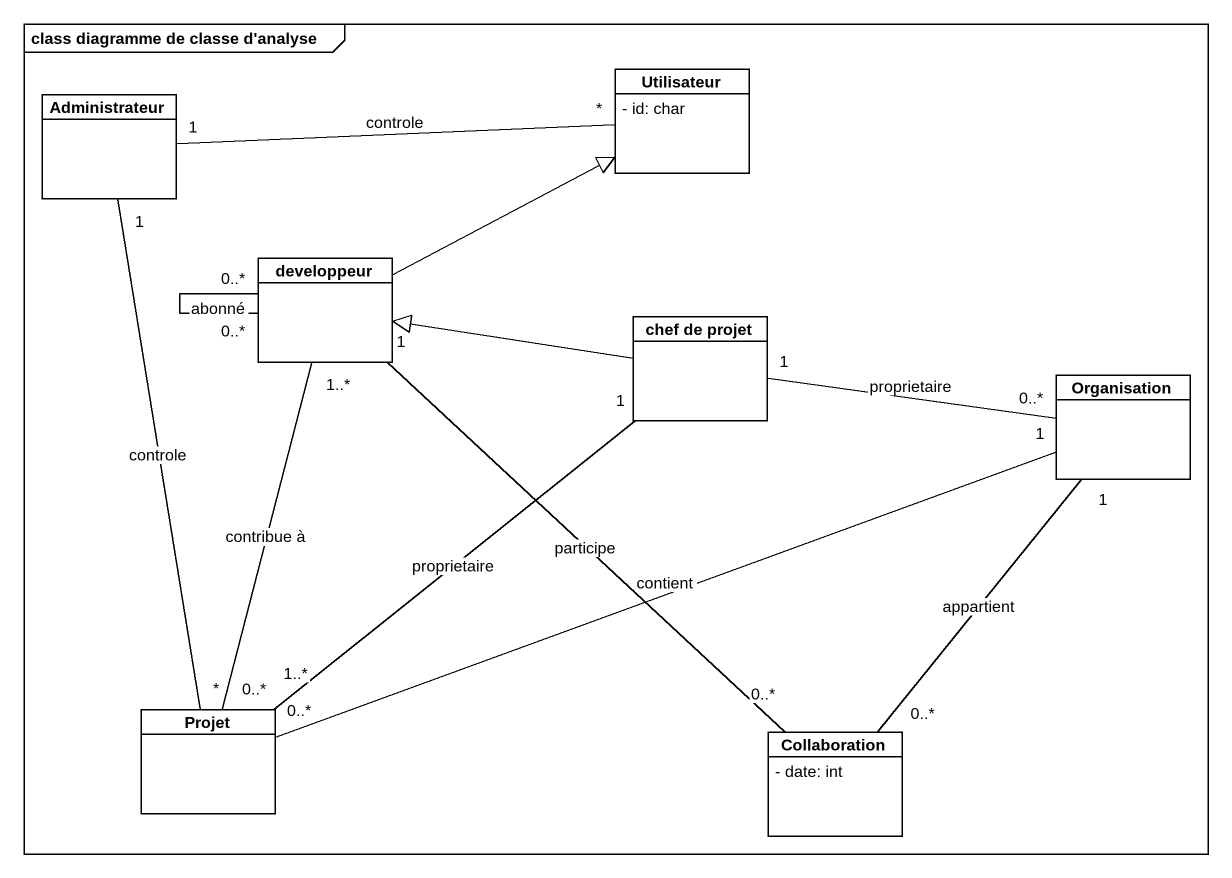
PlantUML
@startuml
mainframe class diagramme de classe d'analyse
hide circle
hide empty members
skinparam classAttributeIconSize 0
class Administrateur
class Utilisateur {
  - id: char
}
class developpeur
class "chef de projet" as chef_de_projet
class Organisation
class Projet
class Collaboration {
  - date: int
}
Administrateur "1" -right- "*" Utilisateur : controle
Administrateur "1" -- "*" Projet : controle
developpeur -right-|> Utilisateur
developpeur "0..*" -- "0..*" developpeur : abonné
developpeur "1..*" -- "0..*" Projet : contribue à
developpeur "1" -- "0..*" Collaboration : participe
chef_de_projet -left-|> developpeur
chef_de_projet "1" -right- "0..*" Organisation : proprietaire
chef_de_projet "1" -- "1..*" Projet : proprietaire
Organisation "1" -left- "0..*" Projet : contient
Collaboration "0..*" -up- "1" Organisation : appartient
@enduml
